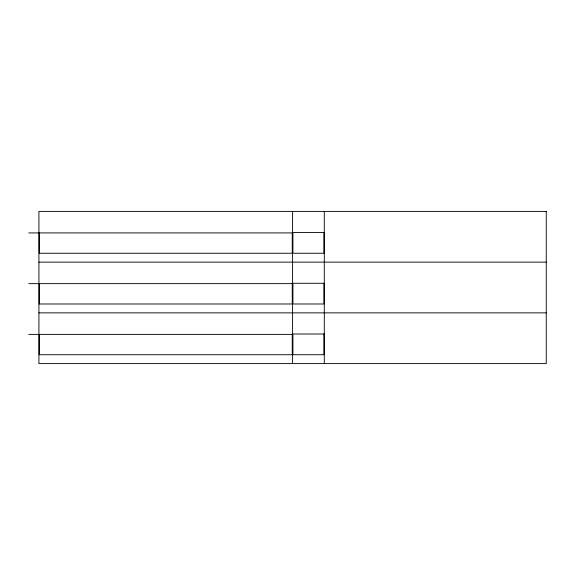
<?xml version="1.0" encoding="UTF-8"?>
<svg xmlns="http://www.w3.org/2000/svg" width="575" height="575" viewBox="0 0 575 575"><rect width="100%" height="100%" fill="white"/><g stroke="black" fill="none" stroke-linecap="round" stroke-linejoin="round"><path stroke-width="0.86" d="M28.75 232.918L38.92 232.918M38.92 262.135L546.25 262.135M28.75 283.655L38.92 283.655M38.92 312.865L546.25 312.865M28.75 334.384L38.92 334.384M324.293 211.399L324.293 363.601M292.582 211.399L292.582 363.601M546.25 211.399L38.92 211.399L38.92 363.601L546.25 363.601L546.25 211.399M323.969 232.537L292.905 232.537L292.905 253.252L323.969 253.252L323.969 232.537M292.258 232.911L39.237 232.911L39.237 253.252L292.258 253.252L292.258 232.911M323.969 283.274L292.905 283.274L292.905 303.988L323.969 303.988L323.969 283.274M292.258 283.64L39.237 283.64L39.237 303.988L292.258 303.988L292.258 283.64M323.969 334.01L292.905 334.01L292.905 354.725L323.969 354.725L323.969 334.01M292.258 334.377L39.237 334.377L39.237 354.725L292.258 354.725L292.258 334.377"/></g></svg>
